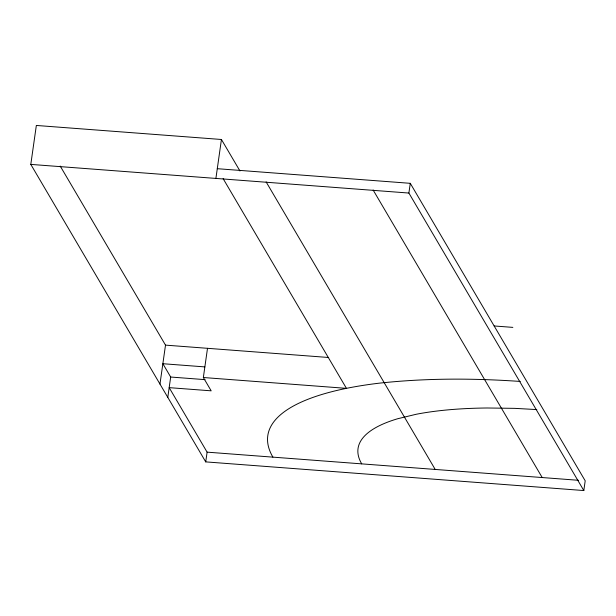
<?xml version="1.0" encoding="UTF-8"?>
<svg xmlns="http://www.w3.org/2000/svg" width="616" height="616" viewBox="0 0 616 616"><rect width="100%" height="100%" fill="white"/><g stroke="black" fill="none" stroke-linecap="round" stroke-linejoin="round"><path stroke-width="0.92" d="M217.279 168.692L410.279 183.322L585.2 480.811L583.814 490.544L205.721 461.885L30.8 164.395L36.344 125.456L221.437 139.486L239.963 170.986M159.968 384.068L165.504 345.129L60.222 166.074M167.791 397.382L170.686 377.031L162.863 363.717L204.859 366.905M215.9 178.424L221.437 139.486M205.721 461.885L207.107 452.152L169.177 387.641L211.18 390.829L203.349 377.516L207.507 348.31M583.814 490.544L408.893 193.054L410.279 183.322M520.281 381.443C473.127 378.17 425.671 378.047 378.64 383.244A320.605 92.131 8.1 0 0 272.903 457.134M536.821 409.586L514.73 408.354L487.117 407.992A229.445 65.935 8.1 0 0 416.093 414.291L397.705 418.734A229.445 65.935 8.1 0 0 361.707 463.871M30.8 164.395L408.893 193.054M494.155 325.964L512.851 327.381M165.504 345.129L328.659 357.496M203.349 377.516L346.446 388.357L223.115 178.609M170.686 377.031L205.051 379.641M207.107 452.152L578.486 480.295M373.119 189.998L542.203 477.546M266.112 181.874L435.204 469.438"/></g></svg>
